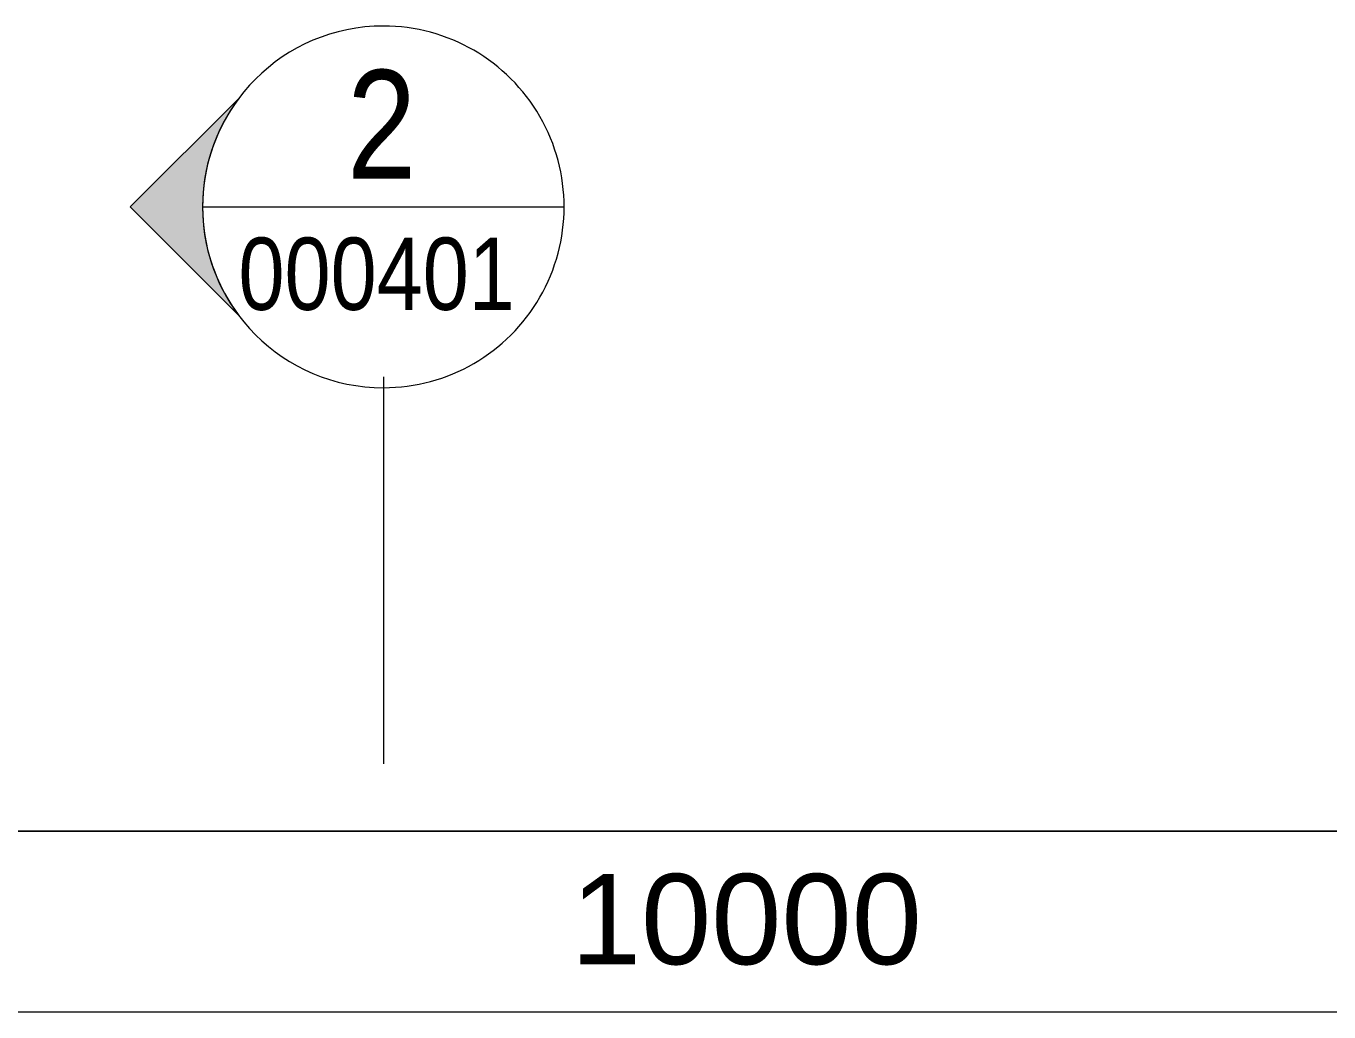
# Model space of a CAD drawing. Header units: millimetres. Extents: x -2361666 to -2009843, y -375 to 29863.
# Drawn here: x -2181678 to -2174470, y 24253 to 29705 of the extents above; entities that cross this region are included whole.
import ezdxf

# ---------------------------------------------------------------- set-up
doc = ezdxf.new("R2010")
doc.units = ezdxf.units.MM
for name, color, linetype, lineweight in [('A-ANNO-NOTE', 131, 'Continuous', 5), ('A-DETL-GENF', 92, 'Continuous', 5), ('G-ANNO-SYMB', 111, 'Continuous', 5)]:
    doc.layers.add(name, color=color, linetype=linetype, lineweight=lineweight)
doc.styles.add('Arial', font='arial.ttf', dxfattribs={"height": 499.9999999999998})
doc.styles.add('Arial Narrow_1', font='ARIALN.TTF', dxfattribs={"height": 599.9999999999993})
doc.styles.add('Arial Narrow_2', font='ARIALN.TTF', dxfattribs={"height": 399.9999999999995})

# ---------------------------------------------------------------- blocks, each defined once
blk = doc.blocks.new('Dimension - Grids _2D_ - 1-200-1063965-SOUTH EAST - PART A')
at = {"layer": 'A-DETL-GENF'}
for p, q in [((-963751.0618003252, 25252.74049084829), (-972751.061800324, 25252.74049084829)), ((-972751.061800324, 25252.74049084829), (-963751.0618003252, 25252.74049084829)), ((-972751.061800324, 24252.74049084829), (-963751.0618003252, 24252.74049084829)), ((-972751.061800324, 24252.74049084829), (-963751.0618003252, 24252.74049084829))]:
    blk.add_line(p, q, dxfattribs=at)
blk = doc.blocks.new('Section - Black-1049-SOUTH EAST - PART A')
at = {"layer": 'G-ANNO-SYMB'}
h = blk.add_hatch(color=256, dxfattribs=at)
edge = h.paths.add_edge_path()
edge.add_line((-941082.428252022, 29304.63489465733), (-941682.428252022, 28704.63489465735))
edge.add_line((-941682.428252022, 28704.63489465735), (-941082.428252022, 28104.63489465734))
edge.add_arc((-940282.4282520221, 28704.63489465733), 999.9999999997672, 143.1301023541586, 216.8698976458415, ccw=False)
for p, q in [((-941682.428252022, 28704.63489465735), (-941082.428252022, 29304.63489465733)), ((-941682.428252022, 28704.63489465735), (-941082.428252022, 29304.6348946573)), ((-941082.428252022, 28104.63489465734), (-941682.428252022, 28704.63489465735)), ((-941682.428252022, 28704.63489465735), (-941082.428252022, 28104.63489465737))]:
    blk.add_line(p, q, dxfattribs=at)
for radius, start, end in [(999.9999999998835, 89.99999999999972, 269.9999999999993), (1000.000000000116, 269.9999999999996, 90), (999.9999999997672, 143.1301023541582, 216.8698976458411)]:
    blk.add_arc((-940282.4282520221, 28704.63489465733), radius, start, end, dxfattribs=at)

msp = doc.modelspace()

# ---------------------------------------------------------------- linework, layer by layer
at = {"layer": 'G-ANNO-SYMB'}
for p, q in [((-2180701.110047395, 28704.63489465733), (-2178701.110047395, 28704.63489465733)), ((-2179701.110047395, 27764.63489465736), (-2179701.110047395, 25625.57824808908))]:
    msp.add_line(p, q, dxfattribs=at)

# ---------------------------------------------------------------- block references
at = {"layer": 'A-DETL-GENF'}
msp.add_blockref('Dimension - Grids _2D_ - 1-200-1063965-SOUTH EAST - PART A', (-1209418.681795375, 0), dxfattribs=at)
at = {"layer": 'G-ANNO-SYMB'}
msp.add_blockref('Section - Black-1049-SOUTH EAST - PART A', (-1239418.681795373, 0), dxfattribs=at)

# ---------------------------------------------------------------- texts
at = {"layer": 'A-ANNO-NOTE', "insert": (-2178664.175747814, 25016.13827308646), "char_height": 499.9999999999998, "width": 2324.893749999999, "attachment_point": 1, "style": 'Arial'}
msp.add_mtext('10000', dxfattribs=at)
at = {"layer": 'G-ANNO-SYMB', "attachment_point": 1}
for s, insert, char_height, width, style in [('2', (-2179901.407182062, 29461.52107294729), 599.9999999999993, 464.9787499999995, 'Arial Narrow_1'), ('000401', (-2180502.407182062, 28534.94278084601), 399.9999999999995, 1924.049999999998, 'Arial Narrow_2')]:
    msp.add_mtext(s, dxfattribs=dict(at, insert=insert, char_height=char_height, width=width, style=style))

doc.saveas('drawing.dxf')
